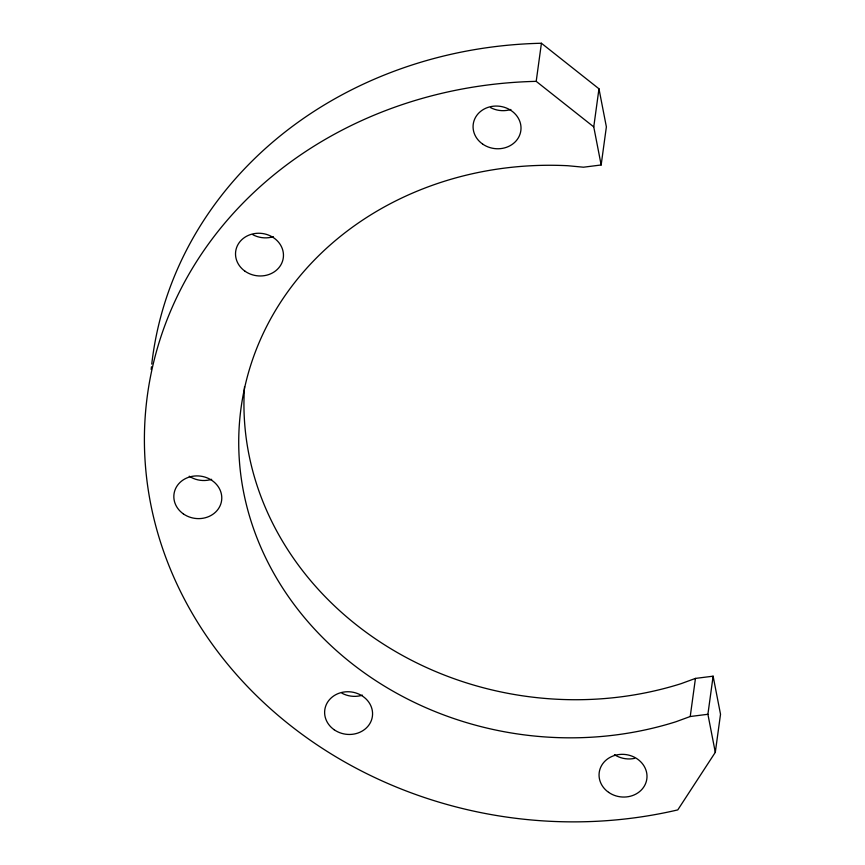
<?xml version="1.0" encoding="UTF-8"?>
<svg xmlns="http://www.w3.org/2000/svg" width="865" height="865" viewBox="0 0 865 865"><rect width="100%" height="100%" fill="white"/><g stroke="black" fill="none" stroke-linecap="round" stroke-linejoin="round"><path stroke-width="1.3" d="M713.117 676.181L720.523 714.252L715.301 752.355L677.782 809.899A416.443 369.398 7.8 0 1 150.553 503.225A416.443 369.398 7.8 0 1 536.203 81.353L541.425 43.25L598.969 88.792L606.376 126.874L601.153 164.977L583.486 167.204L567.764 165.723A321.942 285.569 7.8 0 0 243.476 491.493A321.942 285.569 7.8 0 0 675.824 721.788L690.227 716.512L707.905 714.285L713.117 676.181L695.449 678.409L681.036 683.685A321.942 285.569 7.8 0 1 244.546 386.655M601.153 164.977L593.758 126.895L598.969 88.792M690.227 716.512L695.449 678.409M536.203 81.353L593.758 126.895M707.905 714.285L715.301 752.355M151.191 369.463A416.443 369.398 7.8 0 1 151.462 366.782M151.753 364.1A416.443 369.398 7.8 0 1 541.425 43.25M510.901 109.477A24.025 21.311 7.8 0 1 490.455 107.552M273.351 236.675A24.025 21.311 7.8 0 1 252.904 234.75M211.666 479.329A24.025 21.311 7.8 0 1 189.23 476.226M362.446 695.168A24.025 21.311 7.8 0 1 341.999 693.243M634.651 758.356A24.025 21.311 7.8 0 1 614.442 754.658M482.605 144.044A24.025 21.311 7.8 0 0 520.838 130.702A24.025 21.311 7.8 0 0 487.676 107.487A24.025 21.311 7.8 0 0 482.605 144.044M245.054 271.242A24.025 21.311 7.8 0 0 283.288 257.9A24.025 21.311 7.8 0 0 250.126 234.685A24.025 21.311 7.8 0 0 245.054 271.242M183.369 513.896A24.025 21.311 7.8 0 0 221.602 500.554A24.025 21.311 7.8 0 0 188.44 477.339A24.025 21.311 7.8 0 0 183.369 513.896M334.16 729.736A24.025 21.311 7.8 0 0 372.393 716.393A24.025 21.311 7.8 0 0 339.221 693.179A24.025 21.311 7.8 0 0 334.16 729.736M608.592 792.329A24.025 21.311 7.8 0 0 646.825 778.987A24.025 21.311 7.8 0 0 613.653 755.772A24.025 21.311 7.8 0 0 608.592 792.329"/></g></svg>
